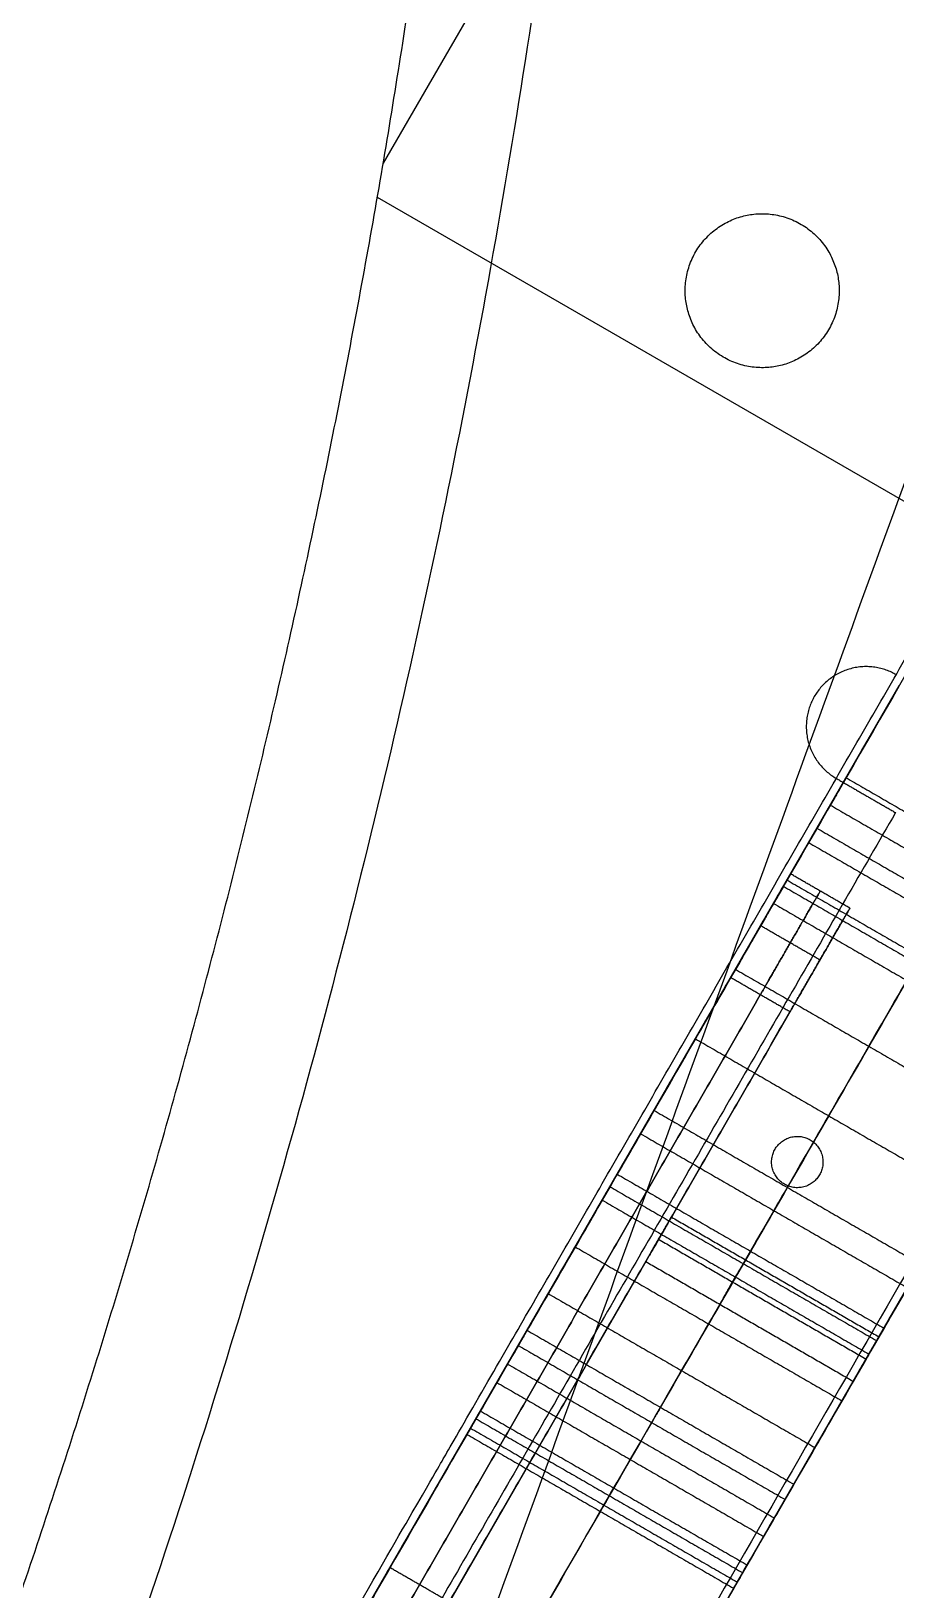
# Model space of a CAD drawing. Header units: millimetres. Extents: x -610 to 610, y -610 to 610.
# Drawn here: x 510.4 to 560.9, y -173.5 to -82.4 of the extents above; entities that cross this region are included whole.
import ezdxf

# ---------------------------------------------------------------- set-up
doc = ezdxf.new("R2010")
doc.units = ezdxf.units.MM
doc.layers.add('base', color=7, linetype='Continuous', true_color=0xffecbc)

msp = doc.modelspace()

# ---------------------------------------------------------------- linework, layer by layer
at = {"layer": 'base'}
for p, q in [((563.996, -32.788, 230.966), (530.924, -90.071, 230.966)), ((563.996, -32.788, 212.966), (530.924, -90.071, 212.966)), ((565.4, -112.166, 230.966), (530.582, -92.064, 230.966)), ((565.4, -112.166, 212.966), (530.582, -92.064, 212.966)), ((359.951, -468.978, 122.966), (561.082, -120.609, 122.966)), ((375.539, -477.978, 122.966), (576.67, -129.609, 122.966)), ((558.194, -133.61, 221.966), (547.769, -151.667, 221.966)), ((546.269, -154.265, 221.966), (523.769, -193.237, 221.966))]:
    msp.add_line(p, q, dxfattribs=at)
at = {"layer": 'base', "extrusion": (0, 0, -1)}
for centre, radius in [((0, 0, 3.534), 610), ((0, 0, 4.534), 610), ((0, 0, -2.476), 607.51), ((0, 0, 10.545), 607.51), ((0, 0, -4.966), 601.5), ((0, 0, 13.034), 601.5)]:
    msp.add_circle(centre, radius, dxfattribs=at)
at = {"layer": 'base'}
for centre, radius in [((0, 0, 249.466), 610), ((0, 0, 250.466), 610), ((0, 0, 243.455), 607.51), ((0, 0, 256.476), 607.51), ((0, 0, 240.966), 601.5), ((0, 0, 258.966), 601.5)]:
    msp.add_circle(centre, radius, dxfattribs=at)
for points, weights, degree, knots in [([(-495.198, -356.201, -4.034), (-851.399, 138.996, -4.034), (-356.201, 495.198, -4.034), (138.996, 851.399, -4.034), (495.198, 356.201, -4.034), (851.399, -138.996, -4.034), (356.201, -495.198, -4.034), (-138.996, -851.399, -4.034), (-495.198, -356.201, -4.034)], [1, 0.707106781187, 1, 0.707106781187, 1, 0.707106781187, 1, 0.707106781187, 1], 2, [0, 0, 0, 958.185759, 958.185759, 1916.371519, 1916.371519, 2874.557278, 2874.557278, 3832.743037, 3832.743037, 3832.743037]), ([(-610, 0, 249.966), (-610, -610, 249.966), (0, -610, 249.966), (610, -610, 249.966), (610, 0, 249.966), (610, 610, 249.966), (0, 610, 249.966), (-610, 610, 249.966), (-610, 0, 249.966)], [1, 0.707106781187, 1, 0.707106781187, 1, 0.707106781187, 1, 0.707106781187, 1], 2, [0, 0, 0, 958.185759, 958.185759, 1916.371519, 1916.371519, 2874.557278, 2874.557278, 3832.743037, 3832.743037, 3832.743037]), ([(32.649, -544.756, 240.966), (-510.363, -577.301, 240.966), (-544.649, -34.396, 240.966), (-578.935, 508.509, 240.966), (-36.142, 544.535, 240.966), (506.65, 580.562, 240.966), (544.417, 37.888, 240.966), (582.184, -504.785, 240.966), (39.634, -544.292, 240.966)], [1, 0.708239625255, 1, 0.708239625255, 1, 0.708239625255, 1, 0.708239625255, 1], 2, [654.018286, 654.018286, 654.018286, 1509.504571, 1509.504571, 2364.990855, 2364.990855, 3220.47714, 3220.47714, 4075.963425, 4075.963425, 4075.963425]), ([(32.649, -544.756, 244.966), (-510.363, -577.301, 244.966), (-544.649, -34.396, 244.966), (-578.935, 508.509, 244.966), (-36.142, 544.535, 244.966), (506.65, 580.562, 244.966), (544.417, 37.888, 244.966), (582.184, -504.785, 244.966), (39.634, -544.292, 244.966)], [1, 0.708239625255, 1, 0.708239625255, 1, 0.708239625255, 1, 0.708239625255, 1], 2, [654.018286, 654.018286, 654.018286, 1509.504571, 1509.504571, 2364.990855, 2364.990855, 3220.47714, 3220.47714, 4075.963425, 4075.963425, 4075.963425]), ([(32.649, -544.756, 242.966), (-510.363, -577.301, 242.966), (-544.649, -34.396, 242.966), (-578.935, 508.509, 242.966), (-36.142, 544.535, 242.966), (506.65, 580.562, 242.966), (544.417, 37.888, 242.966), (582.184, -504.785, 242.966), (39.634, -544.292, 242.966)], [1, 0.708239625255, 1, 0.708239625255, 1, 0.708239625255, 1, 0.708239625255, 1], 2, [654.018286, 654.018286, 654.018286, 1509.504571, 1509.504571, 2364.990855, 2364.990855, 3220.47714, 3220.47714, 4075.963425, 4075.963425, 4075.963425]), ([(552.289, -93.09, 230.966), (547.857, -93.871, 230.966), (548.639, -98.303, 230.966), (549.42, -102.734, 230.966), (553.852, -101.953, 230.966), (558.283, -101.171, 230.966), (557.502, -96.74, 230.966), (556.721, -92.308, 230.966), (552.289, -93.09, 230.966)], [1, 0.707106781187, 1, 0.707106781187, 1, 0.707106781187, 1, 0.707106781187, 1], 2, [-676.770713, -676.770713, -676.770713, -669.70213, -669.70213, -662.633546, -662.633546, -655.564963, -655.564963, -648.496379, -648.496379, -648.496379]), ([(552.289, -93.09, 212.966), (547.857, -93.871, 212.966), (548.639, -98.303, 212.966), (549.42, -102.734, 212.966), (553.852, -101.953, 212.966), (558.283, -101.171, 212.966), (557.502, -96.74, 212.966), (556.721, -92.308, 212.966), (552.289, -93.09, 212.966)], [1, 0.707106781187, 1, 0.707106781187, 1, 0.707106781187, 1, 0.707106781187, 1], 2, [-676.770713, -676.770713, -676.770713, -669.70213, -669.70213, -662.633546, -662.633546, -655.564963, -655.564963, -648.496379, -648.496379, -648.496379]), ([(552.289, -93.09, 221.966), (547.857, -93.871, 221.966), (548.639, -98.303, 221.966), (549.42, -102.734, 221.966), (553.852, -101.953, 221.966), (558.283, -101.171, 221.966), (557.502, -96.74, 221.966), (556.721, -92.308, 221.966), (552.289, -93.09, 221.966)], [1, 0.707106781187, 1, 0.707106781187, 1, 0.707106781187, 1, 0.707106781187, 1], 2, [-676.770713, -676.770713, -676.770713, -669.70213, -669.70213, -662.633546, -662.633546, -655.564963, -655.564963, -648.496379, -648.496379, -648.496379]), ([(560.898, -119.963, 230.966), (557.867, -118.213, 230.966), (556.117, -121.244, 230.966), (554.367, -124.275, 230.966), (557.398, -126.025, 230.966)], [1, 0.707106781187, 1, 0.707106781187, 1], 2, [-806.994805, -806.994805, -806.994805, -801.497018, -801.497018, -795.99923, -795.99923, -795.99923]), ([(560.898, -119.963, 212.966), (557.867, -118.213, 212.966), (556.117, -121.244, 212.966), (554.367, -124.275, 212.966), (557.398, -126.025, 212.966)], [1, 0.707106781187, 1, 0.707106781187, 1], 2, [-806.994805, -806.994805, -806.994805, -801.497018, -801.497018, -795.99923, -795.99923, -795.99923]), ([(560.898, -119.963, 221.966), (557.867, -118.213, 221.966), (556.117, -121.244, 221.966), (554.367, -124.275, 221.966), (557.398, -126.025, 221.966)], [1, 0.707106781187, 1, 0.707106781187, 1], 2, [-806.994805, -806.994805, -806.994805, -801.497018, -801.497018, -795.99923, -795.99923, -795.99923]), ([(556.273, -128.939, 196.565), (557.119, -127.473, 196.565), (557.783, -126.323, 195.514), (557.976, -125.988, 193.866), (558.17, -125.652, 192.218), (557.81, -126.276, 190.686), (557.052, -127.588, 189.932)], [1, 0.855896171082, 0.855896171082, 1, 0.855896171082, 0.855896171082, 1], 3, [1556.805097, 1556.805097, 1556.805097, 1556.805097, 1561.494842, 1561.494842, 1561.494842, 1566.184588, 1566.184588, 1566.184588, 1566.184588]), ([(554.73, -131.61, 212.966), (554.73, -131.61, 209.466), (552.98, -134.641, 209.466), (551.23, -137.672, 209.466), (551.23, -137.672, 212.966)], [1, 0.707106781187, 1, 0.707106781187, 1], 2, [516.55399, 516.55399, 516.55399, 522.051778, 522.051778, 527.549565, 527.549565, 527.549565]), ([(551.23, -137.672, 230.966), (551.23, -137.672, 234.466), (552.98, -134.641, 234.466), (554.73, -131.61, 234.466), (554.73, -131.61, 230.966)], [1, 0.707106781187, 1, 0.707106781187, 1], 2, [726.828773, 726.828773, 726.828773, 732.32656, 732.32656, 737.824347, 737.824347, 737.824347]), ([(556.462, -132.61, 212.966), (556.462, -132.61, 209.466), (554.712, -135.641, 209.466), (552.962, -138.672, 209.466), (552.962, -138.672, 212.966)], [1, 0.707106781187, 1, 0.707106781187, 1], 2, [516.55399, 516.55399, 516.55399, 522.051778, 522.051778, 527.549565, 527.549565, 527.549565]), ([(552.962, -138.672, 230.966), (552.962, -138.672, 234.466), (554.712, -135.641, 234.466), (556.462, -132.61, 234.466), (556.462, -132.61, 230.966)], [1, 0.707106781187, 1, 0.707106781187, 1], 2, [726.828773, 726.828773, 726.828773, 732.32656, 732.32656, 737.824347, 737.824347, 737.824347]), ([(558.194, -133.61, 212.966), (558.194, -133.61, 209.466), (556.444, -136.641, 209.466), (554.694, -139.672, 209.466), (554.694, -139.672, 212.966)], [1, 0.707106781187, 1, 0.707106781187, 1], 2, [516.55399, 516.55399, 516.55399, 522.051778, 522.051778, 527.549565, 527.549565, 527.549565]), ([(554.694, -139.672, 230.966), (554.694, -139.672, 234.466), (556.444, -136.641, 234.466), (558.194, -133.61, 234.466), (558.194, -133.61, 230.966)], [1, 0.707106781187, 1, 0.707106781187, 1], 2, [726.828773, 726.828773, 726.828773, 732.32656, 732.32656, 737.824347, 737.824347, 737.824347]), ([(554.372, -149.749, -13.034), (555.671, -150.499, -13.034), (556.421, -149.2, -13.034), (557.171, -147.9, -13.034), (555.872, -147.15, -13.034), (554.573, -146.4, -13.034), (553.823, -147.7, -13.034), (553.073, -148.999, -13.034), (554.372, -149.749, -13.034)], [1, 0.707106781187, 1, 0.707106781187, 1, 0.707106781187, 1, 0.707106781187, 1], 2, [3983.539485, 3983.539485, 3983.539485, 3985.895679, 3985.895679, 3988.251874, 3988.251874, 3990.608068, 3990.608068, 3992.964263, 3992.964263, 3992.964263]), ([(554.372, -149.749, 0.966), (555.671, -150.499, 0.966), (556.421, -149.2, 0.966), (557.171, -147.9, 0.966), (555.872, -147.15, 0.966), (554.573, -146.4, 0.966), (553.823, -147.7, 0.966), (553.073, -148.999, 0.966), (554.372, -149.749, 0.966)], [1, 0.707106781187, 1, 0.707106781187, 1, 0.707106781187, 1, 0.707106781187, 1], 2, [3983.539485, 3983.539485, 3983.539485, 3985.895679, 3985.895679, 3988.251874, 3988.251874, 3990.608068, 3990.608068, 3992.964263, 3992.964263, 3992.964263]), ([(554.372, -149.749, -4.034), (555.671, -150.499, -4.034), (556.421, -149.2, -4.034), (557.171, -147.9, -4.034), (555.872, -147.15, -4.034), (554.573, -146.4, -4.034), (553.823, -147.7, -4.034), (553.073, -148.999, -4.034), (554.372, -149.749, -4.034)], [1, 0.707106781187, 1, 0.707106781187, 1, 0.707106781187, 1, 0.707106781187, 1], 2, [3983.539485, 3983.539485, 3983.539485, 3985.895679, 3985.895679, 3988.251874, 3988.251874, 3990.608068, 3990.608068, 3992.964263, 3992.964263, 3992.964263]), ([(546.269, -154.265, 221.966), (546.269, -154.265, 220.466), (547.019, -152.966, 220.466), (547.769, -151.667, 220.466), (547.769, -151.667, 221.966), (547.769, -151.667, 223.466), (547.019, -152.966, 223.466), (546.269, -154.265, 223.466), (546.269, -154.265, 221.966)], [1, 0.707106781187, 1, 0.707106781187, 1, 0.707106781187, 1, 0.707106781187, 1], 2, [-2394.876475, -2394.876475, -2394.876475, -2392.520281, -2392.520281, -2390.164086, -2390.164086, -2387.807892, -2387.807892, -2385.451697, -2385.451697, -2385.451697]), ([(550.599, -156.765, 221.966), (550.599, -156.765, 223.466), (551.349, -155.466, 223.466), (552.099, -154.167, 223.466), (552.099, -154.167, 221.966), (552.099, -154.167, 220.466), (551.349, -155.466, 220.466), (550.599, -156.765, 220.466), (550.599, -156.765, 221.966)], [1, 0.707106781187, 1, 0.707106781187, 1, 0.707106781187, 1, 0.707106781187, 1], 2, [2385.451697, 2385.451697, 2385.451697, 2387.807892, 2387.807892, 2390.164086, 2390.164086, 2392.520281, 2392.520281, 2394.876475, 2394.876475, 2394.876475]), ([(558.393, -161.265, 221.966), (558.393, -161.265, 223.466), (559.143, -159.966, 223.466), (559.893, -158.667, 223.466), (559.893, -158.667, 221.966), (559.893, -158.667, 220.466), (559.143, -159.966, 220.466), (558.393, -161.265, 220.466), (558.393, -161.265, 221.966)], [1, 0.707106781187, 1, 0.707106781187, 1, 0.707106781187, 1, 0.707106781187, 1], 2, [2385.451697, 2385.451697, 2385.451697, 2387.807892, 2387.807892, 2390.164086, 2390.164086, 2392.520281, 2392.520281, 2394.876475, 2394.876475, 2394.876475])]:
    msp.add_rational_spline(points, weights, degree=degree, knots=knots, dxfattribs=at)
for points, degree in [([(519.919, 297.806, 4.966), (555.169, 97.891, 4.966), (590.42, -102.023, 4.966)], 2), ([(519.919, 297.806, 0.966), (555.169, 97.891, 0.966), (590.42, -102.023, 0.966)], 2), ([(519.919, 297.806, 2.966), (555.169, 97.891, 2.966), (590.42, -102.023, 2.966)], 2), ([(571.935, -100.847, 4.966), (537.443, 94.766, 4.966), (502.951, 290.379, 4.966)], 2), ([(571.935, -100.847, 0.966), (537.443, 94.766, 0.966), (502.951, 290.379, 0.966)], 2), ([(571.935, -100.847, 2.966), (537.443, 94.766, 2.966), (502.951, 290.379, 2.966)], 2), ([(586.395, -87.942, 0.966), (553.654, 97.745, 0.966), (520.912, 283.432, 0.966)], 2), ([(577.532, -89.505, 0.966), (544.79, 96.182, 0.966), (512.049, 281.869, 0.966)], 2), ([(568.669, -91.068, 0.966), (535.927, 94.62, 0.966), (503.185, 280.307, 0.966)], 2), ([(523.097, 271.042, 244.966), (557.126, 78.053, 244.966), (591.155, -114.936, 244.966)], 2), ([(514.233, 269.48, 244.966), (548.263, 76.49, 244.966), (582.292, -116.499, 244.966)], 2), ([(505.37, 267.917, 244.966), (539.399, 74.927, 244.966), (573.428, -118.062, 244.966)], 2), ([(461.246, -383.906, 240.966), (530.676, -193.15, 240.966), (600.106, -2.394, 240.966)], 2), ([(461.246, -383.906, 244.966), (530.676, -193.15, 244.966), (600.106, -2.394, 244.966)], 2), ([(461.246, -383.906, 242.966), (530.676, -193.15, 242.966), (600.106, -2.394, 242.966)], 2), ([(530.328, -93.511, 230.966), (530.328, -93.511, 221.966), (530.328, -93.511, 212.966)], 2), ([(552.289, -93.09, 230.966), (552.289, -93.09, 221.966), (552.289, -93.09, 212.966)], 2), ([(557.502, -96.74, 230.966), (557.502, -96.74, 221.966), (557.502, -96.74, 212.966)], 2), ([(548.639, -98.303, 230.966), (548.639, -98.303, 221.966), (548.639, -98.303, 212.966)], 2), ([(553.852, -101.953, 230.966), (553.852, -101.953, 221.966), (553.852, -101.953, 212.966)], 2), ([(589.707, -106.065, 4.966), (488.208, -281.867, 4.966), (386.708, -457.669, 4.966)], 2), ([(589.707, -106.065, 0.966), (488.208, -281.867, 0.966), (386.708, -457.669, 0.966)], 2), ([(589.707, -106.065, 2.966), (488.208, -281.867, 2.966), (386.708, -457.669, 2.966)], 2), ([(378.82, -436.295, 0.966), (473.096, -273.004, 0.966), (567.372, -109.714, 0.966)], 2), ([(386.615, -440.795, 0.966), (480.89, -277.504, 0.966), (575.166, -114.214, 0.966)], 2), ([(394.409, -445.295, 0.966), (488.685, -282.004, 0.966), (582.96, -118.714, 0.966)], 2), ([(561.082, -120.609, 244.966), (463.098, -290.321, 244.966), (365.115, -460.033, 244.966)], 2), ([(556.117, -121.244, 230.966), (556.117, -121.244, 221.966), (556.117, -121.244, 212.966)], 2), ([(568.876, -125.109, 244.966), (470.893, -294.821, 244.966), (372.909, -464.533, 244.966)], 2), ([(557.398, -126.025, 230.966), (557.398, -126.025, 221.966), (557.398, -126.025, 212.966)], 2), ([(557.398, -126.025, 230.966), (559.13, -127.025, 230.966), (560.862, -128.025, 230.966)], 2), ([(557.398, -126.025, 212.966), (559.13, -127.025, 212.966), (560.862, -128.025, 212.966)], 2), ([(557.398, -126.025, 221.966), (559.13, -127.025, 221.966), (560.862, -128.025, 221.966)], 2), ([(557.976, -125.988, 193.866), (565.77, -130.488, 193.866), (573.565, -134.988, 193.866)], 2), ([(559.13, -127.025, 230.966), (559.13, -127.025, 221.966), (559.13, -127.025, 212.966)], 2), ([(560.862, -128.025, 230.966), (537.451, -168.574, 230.966), (514.04, -209.123, 230.966)], 2), ([(560.862, -128.025, 212.966), (537.451, -168.574, 212.966), (514.04, -209.123, 212.966)], 2), ([(560.862, -128.025, 221.966), (537.451, -168.574, 221.966), (514.04, -209.123, 221.966)], 2), ([(557.052, -127.588, 189.932), (556.209, -129.049, 188.958), (555.366, -130.509, 187.985), (554.523, -131.97, 187.011)], 3), ([(557.052, -127.588, 189.932), (564.847, -132.088, 189.932), (572.641, -136.588, 189.932)], 2), ([(560.862, -128.025, 230.966), (560.862, -128.025, 221.966), (560.862, -128.025, 212.966)], 2), ([(546.749, -145.433, 196.565), (549.924, -139.935, 196.565), (553.098, -134.437, 196.565), (556.273, -128.939, 196.565)], 3), ([(556.273, -128.939, 196.565), (564.067, -133.439, 196.565), (571.861, -137.939, 196.565)], 2), ([(576.67, -129.609, 244.966), (478.687, -299.321, 244.966), (380.703, -469.033, 244.966)], 2), ([(555.788, -129.779, 188.471), (563.582, -134.279, 188.471), (571.376, -138.779, 188.471)], 2), ([(554.523, -131.97, 152.35), (554.523, -131.97, 151.224), (554.222, -132.49, 150.183), (553.735, -133.335, 149.62)], 3), ([(554.523, -131.97, 187.011), (562.317, -136.47, 187.011), (570.111, -140.97, 187.011)], 2), ([(554.523, -131.97, 187.011), (554.523, -131.97, 175.457), (554.523, -131.97, 163.904), (554.523, -131.97, 152.35)], 3), ([(554.523, -131.97, 152.35), (562.317, -136.47, 152.35), (570.111, -140.97, 152.35)], 2), ([(554.523, -131.97, 169.68), (562.317, -136.47, 169.68), (570.111, -140.97, 169.68)], 2), ([(558.194, -133.61, 212.966), (556.462, -132.61, 212.966), (554.73, -131.61, 212.966)], 2), ([(558.194, -133.61, 230.966), (556.462, -132.61, 230.966), (554.73, -131.61, 230.966)], 2), ([(554.73, -131.61, 230.966), (554.73, -131.61, 221.966), (554.73, -131.61, 212.966)], 2), ([(558.194, -133.61, 221.966), (556.462, -132.61, 221.966), (554.73, -131.61, 221.966)], 2), ([(554.312, -132.335, 150.774), (562.106, -136.835, 150.774), (569.9, -141.335, 150.774)], 2), ([(556.462, -132.61, 230.966), (556.462, -132.61, 221.966), (556.462, -132.61, 212.966)], 2), ([(553.735, -133.335, 149.62), (550.689, -138.61, 146.103), (547.643, -143.885, 142.586), (544.597, -149.161, 139.069)], 3), ([(553.735, -133.335, 149.62), (561.529, -137.835, 149.62), (569.323, -142.335, 149.62)], 2), ([(554.544, -149.933, 196.565), (557.718, -144.435, 196.565), (560.892, -138.937, 196.565), (564.067, -133.439, 196.565)], 3), ([(558.194, -133.61, 230.966), (558.194, -133.61, 221.966), (558.194, -133.61, 212.966)], 2), ([(556.444, -136.641, 209.466), (554.712, -135.641, 209.466), (552.98, -134.641, 209.466)], 2), ([(556.444, -136.641, 234.466), (554.712, -135.641, 234.466), (552.98, -134.641, 234.466)], 2), ([(551.511, -137.186, 196.565), (559.305, -141.686, 196.565), (567.099, -146.186, 196.565)], 2), ([(551.23, -137.672, 212.966), (531.319, -172.159, 212.966), (511.408, -206.646, 212.966)], 2), ([(511.408, -206.646, 230.966), (531.319, -172.159, 230.966), (551.23, -137.672, 230.966)], 2), ([(554.694, -139.672, 212.966), (552.962, -138.672, 212.966), (551.23, -137.672, 212.966)], 2), ([(554.694, -139.672, 230.966), (552.962, -138.672, 230.966), (551.23, -137.672, 230.966)], 2), ([(561.529, -137.835, 149.62), (558.483, -143.11, 146.103), (555.437, -148.385, 142.586), (552.392, -153.661, 139.069)], 3), ([(552.962, -138.672, 212.966), (533.051, -173.159, 212.966), (513.14, -207.646, 212.966)], 2), ([(513.14, -207.646, 230.966), (533.051, -173.159, 230.966), (552.962, -138.672, 230.966)], 2), ([(554.694, -139.672, 212.966), (534.783, -174.159, 212.966), (514.872, -208.646, 212.966)], 2), ([(514.872, -208.646, 230.966), (534.783, -174.159, 230.966), (554.694, -139.672, 230.966)], 2), ([(549.166, -141.248, 144.344), (556.96, -145.748, 144.344), (564.754, -150.248, 144.344)], 2), ([(569.323, -142.335, 149.62), (566.277, -147.61, 146.103), (563.232, -152.885, 142.586), (560.186, -158.161, 139.069)], 3), ([(546.749, -145.433, 196.565), (554.544, -149.933, 196.565), (562.338, -154.433, 196.565)], 2), ([(545.964, -146.794, 196.138), (553.758, -151.294, 196.138), (561.552, -155.794, 196.138)], 2), ([(555.872, -147.15, 0.966), (555.872, -147.15, -6.034), (555.872, -147.15, -13.034)], 2), ([(553.823, -147.7, 0.966), (553.823, -147.7, -6.034), (553.823, -147.7, -13.034)], 2), ([(544.597, -149.161, 139.069), (552.392, -153.661, 139.069), (560.186, -158.161, 139.069)], 2), ([(556.421, -149.2, 0.966), (556.421, -149.2, -6.034), (556.421, -149.2, -13.034)], 2), ([(544.175, -149.892, 138.72), (551.97, -154.392, 138.72), (559.764, -158.892, 138.72)], 2), ([(554.372, -149.749, 0.966), (554.372, -149.749, -6.034), (554.372, -149.749, -13.034)], 2), ([(543.722, -150.676, 138.6), (542.671, -152.498, 138.6), (541.619, -154.32, 138.6), (540.567, -156.141, 138.6)], 3), ([(543.722, -150.676, 138.6), (551.517, -155.176, 138.6), (559.311, -159.676, 138.6)], 2), ([(547.769, -151.667, 221.966), (553.831, -155.167, 221.966), (559.893, -158.667, 221.966)], 2), ([(547.019, -152.966, 223.466), (553.081, -156.466, 223.466), (559.143, -159.966, 223.466)], 2), ([(547.019, -152.966, 220.466), (553.081, -156.466, 220.466), (559.143, -159.966, 220.466)], 2), ([(542.145, -153.409, 138.6), (549.939, -157.909, 138.6), (557.733, -162.409, 138.6)], 2), ([(546.269, -154.265, 221.966), (552.331, -157.765, 221.966), (558.393, -161.265, 221.966)], 2), ([(551.517, -155.176, 138.6), (550.465, -156.998, 138.6), (549.413, -158.82, 138.6), (548.361, -160.641, 138.6)], 3), ([(540.567, -156.141, 138.6), (548.361, -160.641, 138.6), (556.156, -165.141, 138.6)], 2), ([(539.33, -158.284, 139.625), (547.124, -162.784, 139.625), (554.918, -167.284, 139.625)], 2), ([(538.817, -159.172, 178.885), (538.4, -159.894, 178.885), (537.984, -160.616, 178.885), (537.567, -161.338, 178.885)], 3), ([(538.817, -159.172, 142.1), (546.611, -163.672, 142.1), (554.406, -168.172, 142.1)], 2), ([(538.817, -159.172, 142.1), (538.817, -159.172, 154.362), (538.817, -159.172, 166.624), (538.817, -159.172, 178.885)], 3), ([(538.817, -159.172, 178.885), (546.611, -163.672, 178.885), (554.406, -168.172, 178.885)], 2), ([(538.817, -159.172, 160.493), (546.611, -163.672, 160.493), (554.406, -168.172, 160.493)], 2), ([(538.192, -160.255, 178.885), (545.986, -164.755, 178.885), (553.78, -169.255, 178.885)], 2), ([(559.311, -159.676, 138.6), (558.259, -161.498, 138.6), (557.207, -163.32, 138.6), (556.156, -165.141, 138.6)], 3), ([(537.567, -161.338, 178.885), (545.361, -165.838, 178.885), (553.155, -170.338, 178.885)], 2), ([(535.817, -164.368, 182.602), (535.817, -164.368, 183.728), (536.118, -163.848, 184.769), (536.605, -163.003, 185.332)], 3), ([(536.605, -163.003, 185.332), (544.4, -167.503, 185.332), (552.194, -172.003, 185.332)], 2), ([(536.344, -163.455, 179.881), (544.139, -167.955, 179.881), (551.933, -172.455, 179.881)], 2), ([(546.611, -163.672, 178.885), (546.195, -164.394, 178.885), (545.778, -165.116, 178.885), (545.361, -165.838, 178.885)], 3), ([(546.611, -163.672, 142.1), (546.611, -163.672, 154.362), (546.611, -163.672, 166.624), (546.611, -163.672, 178.885)], 3), ([(535.817, -164.368, 182.301), (543.611, -168.868, 182.301), (551.406, -173.368, 182.301)], 2), ([(535.817, -164.368, 182.301), (535.817, -164.368, 182.401), (535.817, -164.368, 182.502), (535.817, -164.368, 182.602)], 3), ([(535.817, -164.368, 182.602), (543.611, -168.868, 182.602), (551.406, -173.368, 182.602)], 2), ([(535.817, -164.368, 182.451), (543.611, -168.868, 182.451), (551.406, -173.368, 182.451)], 2), ([(536.028, -164.003, 184.178), (543.823, -168.503, 184.178), (551.617, -173.003, 184.178)], 2), ([(543.611, -168.868, 182.602), (543.611, -168.868, 183.728), (543.912, -168.348, 184.769), (544.4, -167.503, 185.332)], 3), ([(554.406, -168.172, 178.885), (553.989, -168.894, 178.885), (553.572, -169.616, 178.885), (553.155, -170.338, 178.885)], 3), ([(554.406, -168.172, 142.1), (554.406, -168.172, 154.362), (554.406, -168.172, 166.624), (554.406, -168.172, 178.885)], 3), ([(537.451, -168.574, 230.966), (537.451, -168.574, 221.966), (537.451, -168.574, 212.966)], 2), ([(543.611, -168.868, 182.301), (543.611, -168.868, 182.401), (543.611, -168.868, 182.502), (543.611, -168.868, 182.602)], 3), ([(532.258, -169.569, 4.966), (532.258, -169.569, 2.966), (532.258, -169.569, 0.966)], 2), ([(534.783, -174.159, 212.966), (533.051, -173.159, 212.966), (531.319, -172.159, 212.966)], 2), ([(534.783, -174.159, 230.966), (533.051, -173.159, 230.966), (531.319, -172.159, 230.966)], 2), ([(551.406, -173.368, 182.602), (551.406, -173.368, 183.728), (551.706, -172.848, 184.769), (552.194, -172.003, 185.332)], 3), ([(551.406, -173.368, 182.301), (551.406, -173.368, 182.401), (551.406, -173.368, 182.502), (551.406, -173.368, 182.602)], 3)]:
    msp.add_open_spline(points, degree=degree, dxfattribs=at)
for points, weights, degree in [([(502.479, -193.668, 230.966), (540.398, -95.287, 230.966), (538.414, 10.13, 230.966)], [1, 0.981366959849, 1], 2), ([(502.479, -193.668, 212.966), (540.398, -95.287, 212.966), (538.414, 10.13, 212.966)], [1, 0.981366959849, 1], 2), ([(502.479, -193.668, 221.966), (540.398, -95.287, 221.966), (538.414, 10.13, 221.966)], [1, 0.981366959849, 1], 2), ([(544.597, -149.161, 139.069), (544.33, -149.624, 138.76), (544.031, -150.141, 138.6), (543.722, -150.676, 138.6)], [1, 0.977285323406, 0.977285323406, 1], 3), ([(552.392, -153.661, 139.069), (552.124, -154.124, 138.76), (551.826, -154.641, 138.6), (551.517, -155.176, 138.6)], [1, 0.977285323406, 0.977285323406, 1], 3), ([(540.567, -156.141, 138.6), (539.542, -157.917, 138.6), (538.817, -159.172, 140.05), (538.817, -159.172, 142.1)], [1, 0.804737854124, 0.804737854124, 1], 3), ([(560.186, -158.161, 139.069), (559.918, -158.624, 138.76), (559.62, -159.141, 138.6), (559.311, -159.676, 138.6)], [1, 0.977285323406, 0.977285323406, 1], 3), ([(548.361, -160.641, 138.6), (547.336, -162.417, 138.6), (546.611, -163.672, 140.05), (546.611, -163.672, 142.1)], [1, 0.804737854124, 0.804737854124, 1], 3), ([(537.567, -161.338, 178.885), (536.561, -163.08, 178.885), (535.842, -164.326, 180.29), (535.817, -164.368, 182.301)], [1, 0.810420122244, 0.810420122244, 1], 3), ([(556.156, -165.141, 138.6), (555.131, -166.917, 138.6), (554.406, -168.172, 140.05), (554.406, -168.172, 142.1)], [1, 0.804737854124, 0.804737854124, 1], 3), ([(545.361, -165.838, 178.885), (544.355, -167.58, 178.885), (543.636, -168.826, 180.29), (543.611, -168.868, 182.301)], [1, 0.810420122244, 0.810420122244, 1], 3), ([(553.155, -170.338, 178.885), (552.15, -172.08, 178.885), (551.43, -173.326, 180.29), (551.406, -173.368, 182.301)], [1, 0.810420122244, 0.810420122244, 1], 3)]:
    msp.add_rational_spline(points, weights, degree=degree, dxfattribs=at)
for points, degree, knots in [([(373.304, -444.886, 4.966), (452.781, -307.227, 4.966), (532.258, -169.569, 4.966), (552.096, -135.208, 4.966), (571.935, -100.847, 4.966)], 2, [-8133.440248, -8133.440248, -8133.440248, -7815.531176, -7815.531176, -7736.178687, -7736.178687, -7736.178687]), ([(373.304, -444.886, 0.966), (452.781, -307.227, 0.966), (532.258, -169.569, 0.966), (552.096, -135.208, 0.966), (571.935, -100.847, 0.966)], 2, [-8133.440248, -8133.440248, -8133.440248, -7815.531176, -7815.531176, -7736.178687, -7736.178687, -7736.178687]), ([(373.304, -444.886, 2.966), (452.781, -307.227, 2.966), (532.258, -169.569, 2.966), (552.096, -135.208, 2.966), (571.935, -100.847, 2.966)], 2, [-8133.440248, -8133.440248, -8133.440248, -7815.531176, -7815.531176, -7736.178687, -7736.178687, -7736.178687]), ([(536.605, -163.003, 185.332), (539.725, -157.6, 188.934), (542.844, -152.197, 192.536), (545.964, -146.794, 196.138), (546.218, -146.354, 196.432), (546.487, -145.888, 196.565), (546.749, -145.433, 196.565)], 3, [1536.516757, 1536.516757, 1536.516757, 1536.516757, 1537.516757, 1537.516757, 1537.516757, 1537.758456, 1537.758456, 1537.758456, 1537.758456]), ([(544.4, -167.503, 185.332), (547.519, -162.1, 188.934), (550.638, -156.697, 192.536), (553.758, -151.294, 196.138), (554.012, -150.854, 196.432), (554.281, -150.388, 196.565), (554.544, -149.933, 196.565)], 3, [1536.516757, 1536.516757, 1536.516757, 1536.516757, 1537.516757, 1537.516757, 1537.516757, 1537.758456, 1537.758456, 1537.758456, 1537.758456]), ([(552.194, -172.003, 185.332), (555.313, -166.6, 188.934), (558.433, -161.197, 192.536), (561.552, -155.794, 196.138), (561.806, -155.354, 196.432), (562.075, -154.888, 196.565), (562.338, -154.433, 196.565)], 3, [1536.516757, 1536.516757, 1536.516757, 1536.516757, 1537.516757, 1537.516757, 1537.516757, 1537.758456, 1537.758456, 1537.758456, 1537.758456])]:
    msp.add_open_spline(points, degree=degree, knots=knots, dxfattribs=at)

doc.saveas('drawing.dxf')
